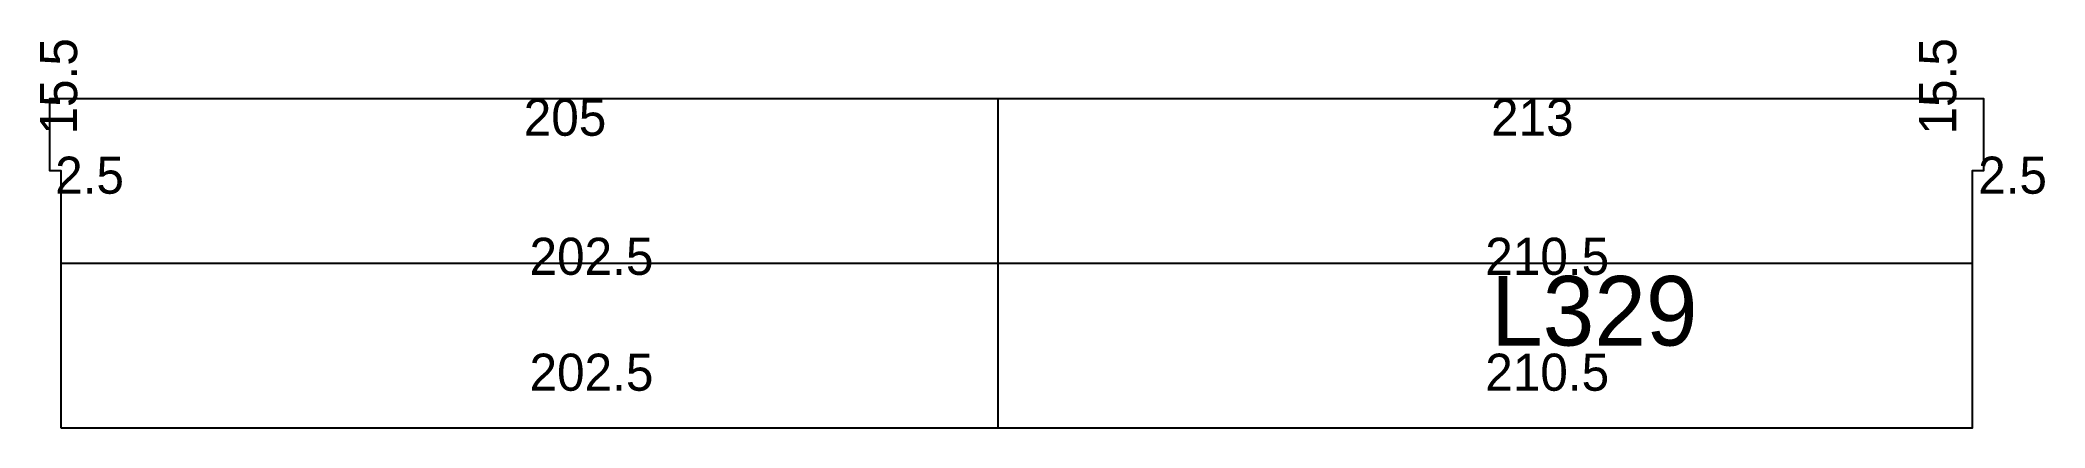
# Model space of a CAD drawing. Extents: x 4039 to 4472, y 1578 to 1662.
import ezdxf

# ---------------------------------------------------------------- set-up
doc = ezdxf.new("R2010")
doc.units = 0
for name, color, linetype in [('3', 3, 'Continuous'), ('4', 4, 'Continuous'), ('Painéis', 200, 'Continuous')]:
    doc.layers.add(name, color=color, linetype=linetype)

msp = doc.modelspace()

# ---------------------------------------------------------------- linework, layer by layer
at = {"layer": '3'}
for p, q in [((4459.07, 1649), (4041.07, 1649)), ((4041.07, 1649), (4041.07, 1633.5)), ((4246.07, 1578), (4246.07, 1649)), ((4459.07, 1633.5), (4459.07, 1649)), ((4041.07, 1633.5), (4043.57, 1633.5)), ((4043.57, 1633.5), (4043.57, 1578)), ((4456.57, 1578), (4456.57, 1633.5)), ((4456.57, 1633.5), (4459.07, 1633.5)), ((4043.57, 1613.5), (4456.57, 1613.5)), ((4043.57, 1578), (4456.57, 1578))]:
    msp.add_line(p, q, dxfattribs=at)
at = {"layer": '3', "lineweight": 25}
msp.add_lwpolyline([(4043.57, 1578), (4456.57, 1578), (4456.57, 1633.5), (4459.07, 1633.5), (4459.07, 1649), (4041.07, 1649), (4041.07, 1633.5), (4043.57, 1633.5)], close=True, dxfattribs=at)
at = {"layer": 'Painéis', "lineweight": 18}
for p, q in [((4246.07, 1578), (4246.07, 1649)), ((4043.57, 1613.5), (4456.57, 1613.5))]:
    msp.add_line(p, q, dxfattribs=at)

# ---------------------------------------------------------------- texts
at = {"layer": '4'}
msp.add_text('L329', height=15, dxfattribs=at).set_placement((4352.57, 1595.75))
at = {"layer": 'Painéis'}
for p in [(4047.07, 1641.25), (4453.07, 1641.25)]:
    msp.add_text('15.5', height=8, rotation=90, dxfattribs=at).set_placement(p)
for s, p in [('205', (4143.57, 1641)), ('213', (4352.57, 1641)), ('2.5', (4042.32, 1628.5)), ('2.5', (4457.82, 1628.5)), ('202.5', (4144.82, 1611)), ('210.5', (4351.32, 1611)), ('202.5', (4144.82, 1586)), ('210.5', (4351.32, 1586))]:
    msp.add_text(s, height=8, dxfattribs=at).set_placement(p)

doc.saveas('drawing.dxf')
